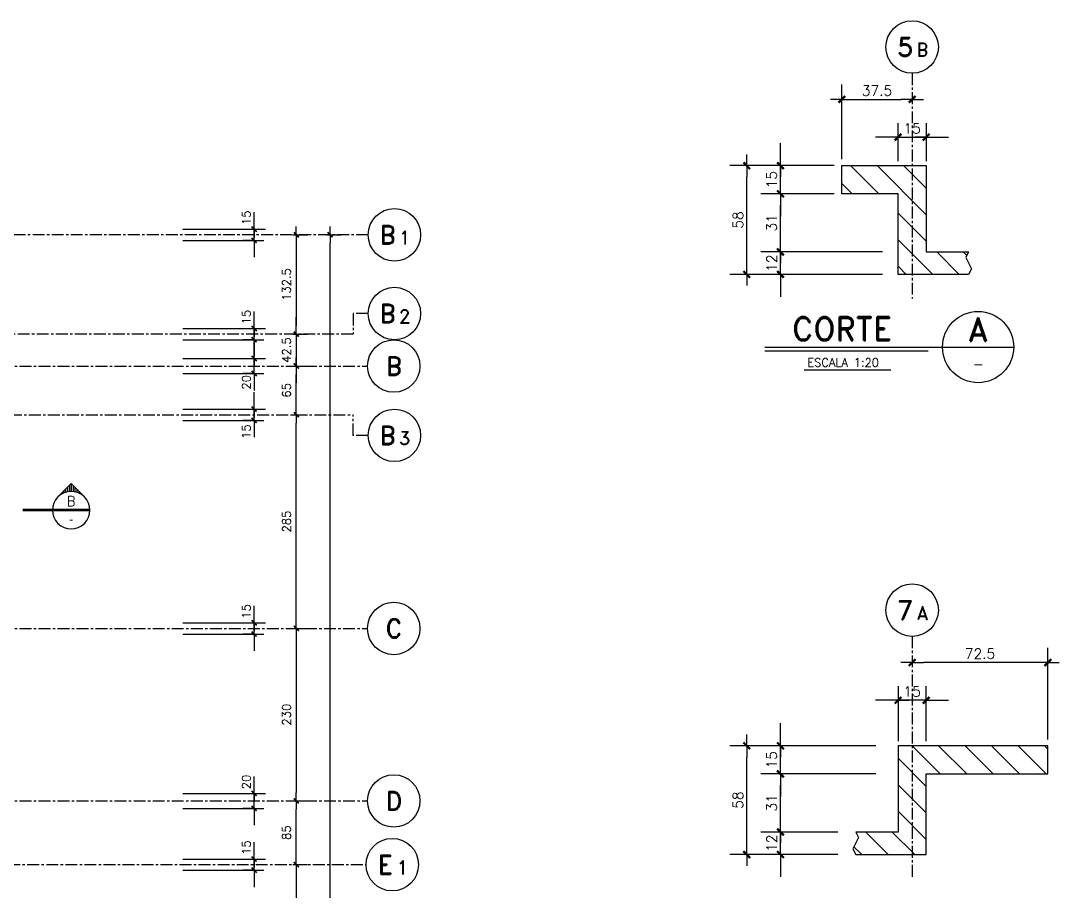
# Model space of a CAD drawing. Header units: millimetres. Extents: x -656237 to -652202, y 83238 to 86298.
# Drawn here: x -653600 to -652214, y 84958 to 86119 of the extents above; entities that cross this region are included whole.
import ezdxf
from ezdxf.enums import TextEntityAlignment as Align

# ---------------------------------------------------------------- set-up
doc = ezdxf.new("R2010")
doc.units = ezdxf.units.MM
doc.header["$LTSCALE"] = 0.5
doc.linetypes.add('CENTER', pattern=[50.8, 31.75, -6.35, 6.35, -6.35])
doc.linetypes.add('HIDDEN', pattern=[0.375, 0.25, -0.125])
for name, color, linetype in [('A-LINEA 015', 6, 'Continuous'), ('CONTORNOS', 3, 'Continuous'), ('CORTES', 5, 'Continuous'), ('COTAS', 5, 'Continuous'), ('Cotas2', 1, 'Continuous'), ('EJES', 1, 'CENTER'), ('HATCH2', 1, 'HIDDEN')]:
    doc.layers.add(name, color=color, linetype=linetype)
doc.styles.add('ROMAND', font='romand')
doc.styles.add('ROMANS', font='romans')
doc.styles.add('SIETE50', font='ROMAND.SHX', dxfattribs={"height": 31.5})
doc.styles.get("Standard").update_dxf_attribs({"font": 'techl___.ttf'})
doc.dimstyles.new('ING-50', dxfattribs={"dimscale": 5, "dimtxt": 2.25, "dimasz": 2.25, "dimexe": 3, "dimexo": 0, "dimgap": 1.5, "dimtad": 1, "dimdec": 1, "dimzin": 12, "dimdsep": 46, "dimtxsty": 'ROMANS', "dimblk1": 'TICK1', "dimblk2": 'TICK1', "dimsah": 1, "dimcen": 0.09, "dimclrd": 2, "dimclre": 1, "dimclrt": 3, "dimadec": 1, "dimazin": 3, "dimtfac": 1, "dimtdec": 1, "dimtix": 1, "dimtmove": 2, "dimatfit": 3, "dimfxl": 3, "dimtolj": 1, "dimtzin": 12, "dimarcsym": 0})
doc.dimstyles.new('ING20', dxfattribs={"dimscale": 50, "dimtxt": 0.27, "dimasz": 0.3, "dimexe": 0.3, "dimexo": 1, "dimgap": 0.1, "dimtad": 1, "dimlfac": 0.4, "dimzin": 12, "dimdsep": 46, "dimtxsty": 'ROMANS', "dimblk1": 'TICK1', "dimblk2": 'TICK1', "dimsah": 1, "dimcen": 0.09, "dimse1": 1, "dimse2": 1, "dimclrd": 2, "dimclre": 1, "dimclrt": 3, "dimadec": 0, "dimazin": 0, "dimtfac": 1, "dimtix": 1, "dimtmove": 2, "dimatfit": 3, "dimldrblk": 'TICK1', "dimfxl": 1, "dimtolj": 1, "dimtzin": 12, "dimarcsym": 0})

# ---------------------------------------------------------------- blocks, each defined once
blk = doc.blocks.new('EJE-1')
at = {"color": 3, "linetype": 'Continuous'}
blk.add_circle((0, 0), 35, dxfattribs=at)
at = {"color": 5, "linetype": 'Continuous', "style": 'ROMAND'}
blk.add_attdef('0', text='', height=25, dxfattribs=at).set_placement((0.2, 0), align=Align.MIDDLE)
blk = doc.blocks.new('TICK1')
at = {"color": 2}
for points in [[(0, 0), (-1, 0)], [(0, 0), (1, 0)]]:
    blk.add_lwpolyline(points, dxfattribs=at)
at = {"color": 2, "const_width": 0.2}
blk.add_lwpolyline([(-0.3, -0.3), (0.3, 0.3)], dxfattribs=at)
blk = doc.blocks.new('*D11')
at = {"layer": 'COTAS', "color": 2, "lineweight": -2}
for p, q in [((-653288.7, 85099.5), (-653288.7, 85110.8)), ((-653288.7, 85068.3), (-653288.7, 85088.3)), ((-653288.7, 85057), (-653288.7, 85045.8))]:
    blk.add_line(p, q, dxfattribs=at)
at = {"layer": 'COTAS', "color": 1, "lineweight": -2}
for p, q in [((-653288.7, 85088.3), (-653273.7, 85088.3)), ((-653288.7, 85068.3), (-653303.7, 85068.3))]:
    blk.add_line(p, q, dxfattribs=at)
at = {"layer": 'Defpoints', "color": 0}
for p in [(-653288.7, 85088.3), (-653288.7, 85088.3), (-653288.7, 85068.3)]:
    blk.add_point(p, dxfattribs=at)
at = {"layer": 'COTAS', "color": 2, "lineweight": -2, "xscale": 11.25, "yscale": 11.25, "zscale": 11.25}
for p, rotation in [((-653288.7, 85088.3), 270), ((-653288.7, 85068.3), 90)]:
    blk.add_blockref('TICK1', p, dxfattribs=dict(at, rotation=rotation))
at = {"layer": 'COTAS', "color": 3, "insert": (-653299.2, 85103.5), "char_height": 11.25, "attachment_point": 5, "rotation": 90, "style": 'ROMANS'}
blk.add_mtext('\\A1;20', dxfattribs=at)
blk = doc.blocks.new('*D18')
at = {"layer": 'COTAS', "color": 1, "lineweight": -2}
for p, q in [((-653236.9, 85658.3), (-653217.4, 85658.3)), ((-653236.9, 85593.3), (-653217.4, 85593.3))]:
    blk.add_line(p, q, dxfattribs=at)
at = {"layer": 'COTAS', "color": 2, "lineweight": -2}
blk.add_line((-653232.4, 85604.5), (-653232.4, 85647), dxfattribs=at)
at = {"layer": 'Defpoints', "color": 0}
for p in [(-653236.9, 85658.3), (-653232.4, 85658.3), (-653236.9, 85593.3)]:
    blk.add_point(p, dxfattribs=at)
at = {"layer": 'COTAS', "color": 2, "lineweight": -2, "xscale": 11.25, "yscale": 11.25, "zscale": 11.25}
for p, rotation in [((-653232.4, 85658.3), 90), ((-653232.4, 85593.3), 270)]:
    blk.add_blockref('TICK1', p, dxfattribs=dict(at, rotation=rotation))
at = {"layer": 'COTAS', "color": 3, "insert": (-653245.5, 85625.8), "char_height": 11.25, "attachment_point": 5, "rotation": 90, "style": 'ROMANS'}
blk.add_mtext('\\A1;65', dxfattribs=at)
blk = doc.blocks.new('*D19')
at = {"layer": 'COTAS', "color": 1, "lineweight": -2}
for p, q in [((-653236.9, 85308.3), (-653217.4, 85308.3)), ((-653236.9, 85078.3), (-653217.4, 85078.3))]:
    blk.add_line(p, q, dxfattribs=at)
at = {"layer": 'COTAS', "color": 2, "lineweight": -2}
blk.add_line((-653232.4, 85297), (-653232.4, 85089.5), dxfattribs=at)
at = {"layer": 'Defpoints', "color": 0}
for p in [(-653236.9, 85308.3), (-653236.9, 85078.3), (-653232.4, 85078.3)]:
    blk.add_point(p, dxfattribs=at)
at = {"layer": 'COTAS', "color": 2, "lineweight": -2, "xscale": 11.25, "yscale": 11.25, "zscale": 11.25}
for p, rotation in [((-653232.4, 85308.3), 90), ((-653232.4, 85078.3), 270)]:
    blk.add_blockref('TICK1', p, dxfattribs=dict(at, rotation=rotation))
at = {"layer": 'COTAS', "color": 3, "insert": (-653245.5, 85193.3), "char_height": 11.25, "attachment_point": 5, "rotation": 90, "style": 'ROMANS'}
blk.add_mtext('\\A1;230', dxfattribs=at)
blk = doc.blocks.new('*D20')
at = {"layer": 'COTAS', "color": 1, "lineweight": -2}
for p, q in [((-653236.9, 85078.3), (-653217.4, 85078.3)), ((-653236.9, 84993.3), (-653217.4, 84993.3))]:
    blk.add_line(p, q, dxfattribs=at)
at = {"layer": 'COTAS', "color": 2, "lineweight": -2}
blk.add_line((-653232.4, 85004.5), (-653232.4, 85067), dxfattribs=at)
at = {"layer": 'Defpoints', "color": 0}
for p in [(-653236.9, 85078.3), (-653232.4, 85078.3), (-653236.9, 84993.3)]:
    blk.add_point(p, dxfattribs=at)
at = {"layer": 'COTAS', "color": 2, "lineweight": -2, "xscale": 11.25, "yscale": 11.25, "zscale": 11.25}
for p, rotation in [((-653232.4, 85078.3), 90), ((-653232.4, 84993.3), 270)]:
    blk.add_blockref('TICK1', p, dxfattribs=dict(at, rotation=rotation))
at = {"layer": 'COTAS', "color": 3, "insert": (-653245.5, 85035.8), "char_height": 11.25, "attachment_point": 5, "rotation": 90, "style": 'ROMANS'}
blk.add_mtext('\\A1;85', dxfattribs=at)
blk = doc.blocks.new('*D24')
at = {"layer": 'COTAS', "color": 1, "lineweight": -2}
for p, q in [((-653191.9, 85833.3), (-653172.4, 85833.3)), ((-653191.9, 83828.3), (-653172.4, 83828.3))]:
    blk.add_line(p, q, dxfattribs=at)
at = {"layer": 'COTAS', "color": 2, "lineweight": -2}
blk.add_line((-653187.4, 83839.5), (-653187.4, 85822), dxfattribs=at)
at = {"layer": 'Defpoints', "color": 0}
for p in [(-653191.9, 85833.3), (-653187.4, 85833.3), (-653191.9, 83828.3)]:
    blk.add_point(p, dxfattribs=at)
at = {"layer": 'COTAS', "color": 2, "lineweight": -2, "xscale": 11.25, "yscale": 11.25, "zscale": 11.25}
for p, rotation in [((-653187.4, 85833.3), 90), ((-653187.4, 83828.3), 270)]:
    blk.add_blockref('TICK1', p, dxfattribs=dict(at, rotation=rotation))
at = {"layer": 'COTAS', "color": 3, "insert": (-653200.5, 84830.8), "char_height": 11.25, "attachment_point": 5, "rotation": 90, "style": 'ROMANS'}
blk.add_mtext('\\A1;2005', dxfattribs=at)
blk = doc.blocks.new('eje-3')
at = {"color": 3, "linetype": 'Continuous'}
blk.add_circle((0, 0), 35, dxfattribs=at)
at = {"color": 5, "linetype": 'Continuous', "style": 'ROMAND'}
for height, p in [(25, (-9.2, 0)), (18, (13.7, -3.6))]:
    blk.add_attdef('0', text='', height=height, dxfattribs=at).set_placement(p, align=Align.MIDDLE)
blk = doc.blocks.new('*D87')
at = {"layer": 'COTAS', "color": 2, "lineweight": -2}
for p, q in [((-653288.7, 85012), (-653288.7, 85023.3)), ((-653288.7, 84985.8), (-653288.7, 85000.8)), ((-653288.7, 84974.5), (-653288.7, 84963.3))]:
    blk.add_line(p, q, dxfattribs=at)
at = {"layer": 'COTAS', "color": 1, "lineweight": -2}
for p, q in [((-653288.7, 85000.8), (-653273.7, 85000.8)), ((-653288.7, 84985.8), (-653303.7, 84985.8))]:
    blk.add_line(p, q, dxfattribs=at)
at = {"layer": 'Defpoints', "color": 0}
for p in [(-653288.7, 85000.8), (-653288.7, 85000.8), (-653288.7, 84985.8)]:
    blk.add_point(p, dxfattribs=at)
at = {"layer": 'COTAS', "color": 2, "lineweight": -2, "xscale": 11.25, "yscale": 11.25, "zscale": 11.25}
for p, rotation in [((-653288.7, 85000.8), 270), ((-653288.7, 84985.8), 90)]:
    blk.add_blockref('TICK1', p, dxfattribs=dict(at, rotation=rotation))
at = {"layer": 'COTAS', "color": 3, "insert": (-653299.2, 85016), "char_height": 11.25, "attachment_point": 5, "rotation": 90, "style": 'ROMANS'}
blk.add_mtext('\\A1;15', dxfattribs=at)
blk = doc.blocks.new('*D88')
at = {"layer": 'COTAS', "color": 2, "lineweight": -2}
for p, q in [((-653288.7, 85327), (-653288.7, 85338.3)), ((-653288.7, 85300.8), (-653288.7, 85315.8)), ((-653288.7, 85289.5), (-653288.7, 85278.3))]:
    blk.add_line(p, q, dxfattribs=at)
at = {"layer": 'COTAS', "color": 1, "lineweight": -2}
for p, q in [((-653288.7, 85315.8), (-653273.7, 85315.8)), ((-653288.7, 85300.8), (-653303.7, 85300.8))]:
    blk.add_line(p, q, dxfattribs=at)
at = {"layer": 'Defpoints', "color": 0}
for p in [(-653288.7, 85315.8), (-653288.7, 85315.8), (-653288.7, 85300.8)]:
    blk.add_point(p, dxfattribs=at)
at = {"layer": 'COTAS', "color": 2, "lineweight": -2, "xscale": 11.25, "yscale": 11.25, "zscale": 11.25}
for p, rotation in [((-653288.7, 85315.8), 270), ((-653288.7, 85300.8), 90)]:
    blk.add_blockref('TICK1', p, dxfattribs=dict(at, rotation=rotation))
at = {"layer": 'COTAS', "color": 3, "insert": (-653299.2, 85331), "char_height": 11.25, "attachment_point": 5, "rotation": 90, "style": 'ROMANS'}
blk.add_mtext('\\A1;15', dxfattribs=at)
blk = doc.blocks.new('*D89')
at = {"layer": 'COTAS', "color": 2, "lineweight": -2}
for p, q in [((-653288.7, 85679.5), (-653288.7, 85690.8)), ((-653288.7, 85648.3), (-653288.7, 85668.3)), ((-653288.7, 85637), (-653288.7, 85625.8))]:
    blk.add_line(p, q, dxfattribs=at)
at = {"layer": 'COTAS', "color": 1, "lineweight": -2}
for p, q in [((-653288.7, 85668.3), (-653273.7, 85668.3)), ((-653288.7, 85648.3), (-653303.7, 85648.3))]:
    blk.add_line(p, q, dxfattribs=at)
at = {"layer": 'Defpoints', "color": 0}
for p in [(-653288.7, 85668.3), (-653288.7, 85668.3), (-653288.7, 85648.3)]:
    blk.add_point(p, dxfattribs=at)
at = {"layer": 'COTAS', "color": 2, "lineweight": -2, "xscale": 11.25, "yscale": 11.25, "zscale": 11.25}
for p, rotation in [((-653288.7, 85668.3), 270), ((-653288.7, 85648.3), 90)]:
    blk.add_blockref('TICK1', p, dxfattribs=dict(at, rotation=rotation))
at = {"layer": 'COTAS', "color": 3, "insert": (-653299.2, 85636.6), "char_height": 11.25, "attachment_point": 5, "rotation": 90, "style": 'ROMANS'}
blk.add_mtext('\\A1;20', dxfattribs=at)
blk = doc.blocks.new('*D90')
at = {"layer": 'COTAS', "color": 2, "lineweight": -2}
for p, q in [((-653232.4, 85712), (-653232.4, 85723.3)), ((-653232.4, 85700.8), (-653232.4, 85658.3)), ((-653232.4, 85647), (-653232.4, 85635.8))]:
    blk.add_line(p, q, dxfattribs=at)
at = {"layer": 'COTAS', "color": 1, "lineweight": -2}
for p, q in [((-653236.9, 85700.8), (-653217.4, 85700.8)), ((-653236.9, 85658.3), (-653217.4, 85658.3))]:
    blk.add_line(p, q, dxfattribs=at)
at = {"layer": 'Defpoints', "color": 0}
for p in [(-653236.9, 85700.8), (-653236.9, 85658.3), (-653232.4, 85658.3)]:
    blk.add_point(p, dxfattribs=at)
at = {"layer": 'COTAS', "color": 2, "lineweight": -2, "xscale": 11.25, "yscale": 11.25, "zscale": 11.25}
for p, rotation in [((-653232.4, 85700.8), 270), ((-653232.4, 85658.3), 90)]:
    blk.add_blockref('TICK1', p, dxfattribs=dict(at, rotation=rotation))
at = {"layer": 'COTAS', "color": 3, "insert": (-653245.5, 85679.5), "char_height": 11.25, "attachment_point": 5, "rotation": 90, "style": 'ROMANS'}
blk.add_mtext('\\A1;42.5', dxfattribs=at)
blk = doc.blocks.new('*D91')
at = {"layer": 'COTAS', "color": 2, "lineweight": -2}
for p, q in [((-653288.7, 85852), (-653288.7, 85863.3)), ((-653288.7, 85825.8), (-653288.7, 85840.8)), ((-653288.7, 85814.5), (-653288.7, 85803.3))]:
    blk.add_line(p, q, dxfattribs=at)
at = {"layer": 'COTAS', "color": 1, "lineweight": -2}
for p, q in [((-653288.7, 85840.8), (-653273.7, 85840.8)), ((-653288.7, 85825.8), (-653303.7, 85825.8))]:
    blk.add_line(p, q, dxfattribs=at)
at = {"layer": 'Defpoints', "color": 0}
for p in [(-653288.7, 85840.8), (-653288.7, 85840.8), (-653288.7, 85825.8)]:
    blk.add_point(p, dxfattribs=at)
at = {"layer": 'COTAS', "color": 2, "lineweight": -2, "xscale": 11.25, "yscale": 11.25, "zscale": 11.25}
for p, rotation in [((-653288.7, 85840.8), 270), ((-653288.7, 85825.8), 90)]:
    blk.add_blockref('TICK1', p, dxfattribs=dict(at, rotation=rotation))
at = {"layer": 'COTAS', "color": 3, "insert": (-653299.2, 85856), "char_height": 11.25, "attachment_point": 5, "rotation": 90, "style": 'ROMANS'}
blk.add_mtext('\\A1;15', dxfattribs=at)
blk = doc.blocks.new('*D116')
at = {"layer": 'COTAS', "color": 1, "lineweight": -2}
for p, q in [((-653236.9, 84993.3), (-653217.4, 84993.3)), ((-653236.9, 84808.3), (-653217.4, 84808.3))]:
    blk.add_line(p, q, dxfattribs=at)
at = {"layer": 'COTAS', "color": 2, "lineweight": -2}
blk.add_line((-653232.4, 84982), (-653232.4, 84819.5), dxfattribs=at)
at = {"layer": 'Defpoints', "color": 0}
for p in [(-653236.9, 84993.3), (-653236.9, 84808.3), (-653232.4, 84808.3)]:
    blk.add_point(p, dxfattribs=at)
at = {"layer": 'COTAS', "color": 2, "lineweight": -2, "xscale": 11.25, "yscale": 11.25, "zscale": 11.25}
for p, rotation in [((-653232.4, 84993.3), 90), ((-653232.4, 84808.3), 270)]:
    blk.add_blockref('TICK1', p, dxfattribs=dict(at, rotation=rotation))
at = {"layer": 'COTAS', "color": 3, "insert": (-653245.5, 84900.8), "char_height": 11.25, "attachment_point": 5, "rotation": 90, "style": 'ROMANS'}
blk.add_mtext('\\A1;185', dxfattribs=at)
blk = doc.blocks.new('*D132')
at = {"layer": 'COTAS', "color": 1, "lineweight": -2}
for p, q in [((-653236.9, 85833.3), (-653217.4, 85833.3)), ((-653236.9, 85700.8), (-653217.4, 85700.8))]:
    blk.add_line(p, q, dxfattribs=at)
at = {"layer": 'COTAS', "color": 2, "lineweight": -2}
blk.add_line((-653232.4, 85822), (-653232.4, 85712), dxfattribs=at)
at = {"layer": 'Defpoints', "color": 0}
for p in [(-653236.9, 85833.3), (-653236.9, 85700.8), (-653232.4, 85700.8)]:
    blk.add_point(p, dxfattribs=at)
at = {"layer": 'COTAS', "color": 2, "lineweight": -2, "xscale": 11.25, "yscale": 11.25, "zscale": 11.25}
for p, rotation in [((-653232.4, 85833.3), 90), ((-653232.4, 85700.8), 270)]:
    blk.add_blockref('TICK1', p, dxfattribs=dict(at, rotation=rotation))
at = {"layer": 'COTAS', "color": 3, "insert": (-653245.5, 85767), "char_height": 11.25, "attachment_point": 5, "rotation": 90, "style": 'ROMANS'}
blk.add_mtext('\\A1;132.5', dxfattribs=at)
blk = doc.blocks.new('*D133')
at = {"layer": 'COTAS', "color": 1, "lineweight": -2}
for p, q in [((-653236.9, 85593.3), (-653217.4, 85593.3)), ((-653236.9, 85308.3), (-653217.4, 85308.3))]:
    blk.add_line(p, q, dxfattribs=at)
at = {"layer": 'COTAS', "color": 2, "lineweight": -2}
blk.add_line((-653232.4, 85319.5), (-653232.4, 85582), dxfattribs=at)
at = {"layer": 'Defpoints', "color": 0}
for p in [(-653236.9, 85593.3), (-653232.4, 85593.3), (-653236.9, 85308.3)]:
    blk.add_point(p, dxfattribs=at)
at = {"layer": 'COTAS', "color": 2, "lineweight": -2, "xscale": 11.25, "yscale": 11.25, "zscale": 11.25}
for p, rotation in [((-653232.4, 85593.3), 90), ((-653232.4, 85308.3), 270)]:
    blk.add_blockref('TICK1', p, dxfattribs=dict(at, rotation=rotation))
at = {"layer": 'COTAS', "color": 3, "insert": (-653245.5, 85450.8), "char_height": 11.25, "attachment_point": 5, "rotation": 90, "style": 'ROMANS'}
blk.add_mtext('\\A1;285', dxfattribs=at)
blk = doc.blocks.new('*D134')
at = {"layer": 'COTAS', "color": 2, "lineweight": -2}
for p, q in [((-653288.7, 85719.5), (-653288.7, 85730.8)), ((-653288.7, 85693.3), (-653288.7, 85708.3)), ((-653288.7, 85682), (-653288.7, 85670.8))]:
    blk.add_line(p, q, dxfattribs=at)
at = {"layer": 'COTAS', "color": 1, "lineweight": -2}
for p, q in [((-653288.7, 85708.3), (-653273.7, 85708.3)), ((-653288.7, 85693.3), (-653303.7, 85693.3))]:
    blk.add_line(p, q, dxfattribs=at)
at = {"layer": 'Defpoints', "color": 0}
for p in [(-653288.7, 85708.3), (-653288.7, 85708.3), (-653288.7, 85693.3)]:
    blk.add_point(p, dxfattribs=at)
at = {"layer": 'COTAS', "color": 2, "lineweight": -2, "xscale": 11.25, "yscale": 11.25, "zscale": 11.25}
for p, rotation in [((-653288.7, 85708.3), 270), ((-653288.7, 85693.3), 90)]:
    blk.add_blockref('TICK1', p, dxfattribs=dict(at, rotation=rotation))
at = {"layer": 'COTAS', "color": 3, "insert": (-653299.2, 85723.5), "char_height": 11.25, "attachment_point": 5, "rotation": 90, "style": 'ROMANS'}
blk.add_mtext('\\A1;15', dxfattribs=at)
blk = doc.blocks.new('*D135')
at = {"layer": 'COTAS', "color": 2, "lineweight": -2}
for p, q in [((-653288.7, 85612), (-653288.7, 85623.3)), ((-653288.7, 85585.8), (-653288.7, 85600.8)), ((-653288.7, 85574.5), (-653288.7, 85563.3))]:
    blk.add_line(p, q, dxfattribs=at)
at = {"layer": 'COTAS', "color": 1, "lineweight": -2}
for p, q in [((-653288.7, 85600.8), (-653273.7, 85600.8)), ((-653288.7, 85585.8), (-653303.7, 85585.8))]:
    blk.add_line(p, q, dxfattribs=at)
at = {"layer": 'Defpoints', "color": 0}
for p in [(-653288.7, 85600.8), (-653288.7, 85600.8), (-653288.7, 85585.8)]:
    blk.add_point(p, dxfattribs=at)
at = {"layer": 'COTAS', "color": 2, "lineweight": -2, "xscale": 11.25, "yscale": 11.25, "zscale": 11.25}
for p, rotation in [((-653288.7, 85600.8), 270), ((-653288.7, 85585.8), 90)]:
    blk.add_blockref('TICK1', p, dxfattribs=dict(at, rotation=rotation))
at = {"layer": 'COTAS', "color": 3, "insert": (-653299.2, 85570.7), "char_height": 11.25, "attachment_point": 5, "rotation": 90, "style": 'ROMANS'}
blk.add_mtext('\\A1;15', dxfattribs=at)
blk = doc.blocks.new('*D146')
at = {"layer": 'COTAS', "color": 2, "lineweight": -2}
for p, q in [((-652586.4, 85825.5), (-652586.4, 85840.5)), ((-652586.4, 85780.5), (-652586.4, 85810.5)), ((-652586.4, 85765.5), (-652586.4, 85750.5))]:
    blk.add_line(p, q, dxfattribs=at)
at = {"layer": 'Defpoints', "color": 0}
for p in [(-652586.4, 85810.5), (-652586.4, 85810.5), (-652586.4, 85780.5)]:
    blk.add_point(p, dxfattribs=at)
at = {"layer": 'COTAS', "color": 2, "lineweight": -2, "xscale": 15, "yscale": 15, "zscale": 15}
for p, rotation in [((-652586.4, 85810.5), 270), ((-652586.4, 85780.5), 90)]:
    blk.add_blockref('TICK1', p, dxfattribs=dict(at, rotation=rotation))
at = {"layer": 'COTAS', "color": 3, "insert": (-652598.1, 85795.5), "char_height": 13.5, "attachment_point": 5, "rotation": 90, "style": 'ROMANS'}
blk.add_mtext('\\A1;12', dxfattribs=at)
blk = doc.blocks.new('*D147')
at = {"layer": 'COTAS', "color": 2, "lineweight": -2}
blk.add_line((-652586.4, 85825.5), (-652586.4, 85873), dxfattribs=at)
at = {"layer": 'Defpoints', "color": 0}
for p in [(-652586.4, 85888), (-652586.4, 85888), (-652586.4, 85810.5)]:
    blk.add_point(p, dxfattribs=at)
at = {"layer": 'COTAS', "color": 2, "lineweight": -2, "xscale": 15, "yscale": 15, "zscale": 15}
for p, rotation in [((-652586.4, 85888), 90), ((-652586.4, 85810.5), 270)]:
    blk.add_blockref('TICK1', p, dxfattribs=dict(at, rotation=rotation))
at = {"layer": 'COTAS', "color": 3, "insert": (-652598.1, 85849.3), "char_height": 13.5, "attachment_point": 5, "rotation": 90, "style": 'ROMANS'}
blk.add_mtext('\\A1;31', dxfattribs=at)
blk = doc.blocks.new('*D148')
at = {"layer": 'COTAS', "color": 2, "lineweight": -2}
for p, q in [((-652586.4, 85940.5), (-652586.4, 85955.5)), ((-652586.4, 85888), (-652586.4, 85925.5)), ((-652586.4, 85873), (-652586.4, 85858))]:
    blk.add_line(p, q, dxfattribs=at)
at = {"layer": 'Defpoints', "color": 0}
for p in [(-652586.4, 85925.5), (-652586.4, 85925.5), (-652586.4, 85888)]:
    blk.add_point(p, dxfattribs=at)
at = {"layer": 'COTAS', "color": 2, "lineweight": -2, "xscale": 15, "yscale": 15, "zscale": 15}
for p, rotation in [((-652586.4, 85925.5), 270), ((-652586.4, 85888), 90)]:
    blk.add_blockref('TICK1', p, dxfattribs=dict(at, rotation=rotation))
at = {"layer": 'COTAS', "color": 3, "insert": (-652598.1, 85906.8), "char_height": 13.5, "attachment_point": 5, "rotation": 90, "style": 'ROMANS'}
blk.add_mtext('\\A1;15', dxfattribs=at)
blk = doc.blocks.new('*D149')
at = {"layer": 'COTAS', "color": 2, "lineweight": -2}
blk.add_line((-652631.4, 85795.5), (-652631.4, 85910.5), dxfattribs=at)
at = {"layer": 'Defpoints', "color": 0}
for p in [(-652631.4, 85925.5), (-652631.4, 85925.5), (-652631.4, 85780.5)]:
    blk.add_point(p, dxfattribs=at)
at = {"layer": 'COTAS', "color": 2, "lineweight": -2, "xscale": 15, "yscale": 15, "zscale": 15}
for p, rotation in [((-652631.4, 85925.5), 90), ((-652631.4, 85780.5), 270)]:
    blk.add_blockref('TICK1', p, dxfattribs=dict(at, rotation=rotation))
at = {"layer": 'COTAS', "color": 3, "insert": (-652643.1, 85853), "char_height": 13.5, "attachment_point": 5, "rotation": 90, "style": 'ROMANS'}
blk.add_mtext('\\A1;58', dxfattribs=at)
blk = doc.blocks.new('*D150')
at = {"layer": 'COTAS', "color": 2, "lineweight": -2}
blk.add_line((-652489.5, 86013.9), (-652425.7, 86013.9), dxfattribs=at)
at = {"layer": 'Defpoints', "color": 0}
for p in [(-652504.5, 86013.9), (-652410.7, 86013.9), (-652410.7, 86013.9)]:
    blk.add_point(p, dxfattribs=at)
at = {"layer": 'COTAS', "color": 2, "lineweight": -2, "xscale": 15, "yscale": 15, "zscale": 15, "rotation": 180}
blk.add_blockref('TICK1', (-652504.5, 86013.9), dxfattribs=at)
at = {"layer": 'COTAS', "color": 2, "lineweight": -2, "xscale": 15, "yscale": 15, "zscale": 15}
blk.add_blockref('TICK1', (-652410.7, 86013.9), dxfattribs=at)
at = {"layer": 'COTAS', "color": 3, "insert": (-652457.6, 86025.6), "char_height": 13.5, "attachment_point": 5, "style": 'ROMANS'}
blk.add_mtext('\\A1;37.5', dxfattribs=at)
blk = doc.blocks.new('*D151')
at = {"layer": 'COTAS', "color": 2, "lineweight": -2}
for p, q in [((-652444.5, 85963.5), (-652459.5, 85963.5)), ((-652429.5, 85963.5), (-652392, 85963.5)), ((-652377, 85963.5), (-652362, 85963.5))]:
    blk.add_line(p, q, dxfattribs=at)
at = {"layer": 'Defpoints', "color": 0}
for p in [(-652429.5, 85963.5), (-652392, 85963.5), (-652392, 85963.5)]:
    blk.add_point(p, dxfattribs=at)
at = {"layer": 'COTAS', "color": 2, "lineweight": -2, "xscale": 15, "yscale": 15, "zscale": 15}
blk.add_blockref('TICK1', (-652429.5, 85963.5), dxfattribs=at)
at = {"layer": 'COTAS', "color": 2, "lineweight": -2, "xscale": 15, "yscale": 15, "zscale": 15, "rotation": 180}
blk.add_blockref('TICK1', (-652392, 85963.5), dxfattribs=at)
at = {"layer": 'COTAS', "color": 3, "insert": (-652410.7, 85975.2), "char_height": 13.5, "attachment_point": 5, "style": 'ROMANS'}
blk.add_mtext('\\A1;15', dxfattribs=at)
blk = doc.blocks.new('t-corte')
at = {"color": 6}
for p, q in [((-169.7, -4.9), (162.3, -4.9)), ((-169.7, -9.9), (48.3, -9.9))]:
    blk.add_line(p, q, dxfattribs=at)
at = {"color": 3}
blk.add_line((-117.3, -35.3), (-1.8, -35.3), dxfattribs=at)
blk.add_circle((114.8, -4.9), 47.5, dxfattribs=at)
at = {"color": 6, "style": 'SIETE50'}
blk.add_text('CORTE', height=31.5, dxfattribs=at).set_placement((-133.4, 3.7))
blk.add_attdef('A', text='', height=31.5, dxfattribs=at).set_placement((114.9, 18.7), align=Align.MIDDLE_CENTER)
at = {"color": 3, "style": 'ROMANS'}
blk.add_attdef('ESCALA', (-113, -31.1), '', height=11.2, dxfattribs=at)
blk.add_attdef('-', text='', height=13, dxfattribs=at).set_placement((115, -27.7), align=Align.MIDDLE)
blk = doc.blocks.new('*D206')
at = {"layer": 'COTAS', "color": 2, "lineweight": -2}
for p, q in [((-652586.4, 85051.8), (-652586.4, 85066.8)), ((-652586.4, 85006.8), (-652586.4, 85036.8)), ((-652586.4, 84991.8), (-652586.4, 84976.8))]:
    blk.add_line(p, q, dxfattribs=at)
at = {"layer": 'Defpoints', "color": 0}
for p in [(-652586.4, 85036.8), (-652586.4, 85036.8), (-652586.4, 85006.8)]:
    blk.add_point(p, dxfattribs=at)
at = {"layer": 'COTAS', "color": 2, "lineweight": -2, "xscale": 15, "yscale": 15, "zscale": 15}
for p, rotation in [((-652586.4, 85036.8), 270), ((-652586.4, 85006.8), 90)]:
    blk.add_blockref('TICK1', p, dxfattribs=dict(at, rotation=rotation))
at = {"layer": 'COTAS', "color": 3, "insert": (-652598.1, 85021.8), "char_height": 13.5, "attachment_point": 5, "rotation": 90, "style": 'ROMANS'}
blk.add_mtext('\\A1;12', dxfattribs=at)
blk = doc.blocks.new('*D207')
at = {"layer": 'COTAS', "color": 2, "lineweight": -2}
blk.add_line((-652586.4, 85051.8), (-652586.4, 85099.3), dxfattribs=at)
at = {"layer": 'Defpoints', "color": 0}
for p in [(-652586.4, 85114.3), (-652586.4, 85114.3), (-652586.4, 85036.8)]:
    blk.add_point(p, dxfattribs=at)
at = {"layer": 'COTAS', "color": 2, "lineweight": -2, "xscale": 15, "yscale": 15, "zscale": 15}
for p, rotation in [((-652586.4, 85114.3), 90), ((-652586.4, 85036.8), 270)]:
    blk.add_blockref('TICK1', p, dxfattribs=dict(at, rotation=rotation))
at = {"layer": 'COTAS', "color": 3, "insert": (-652598.1, 85075.6), "char_height": 13.5, "attachment_point": 5, "rotation": 90, "style": 'ROMANS'}
blk.add_mtext('\\A1;31', dxfattribs=at)
blk = doc.blocks.new('*D208')
at = {"layer": 'COTAS', "color": 2, "lineweight": -2}
for p, q in [((-652586.4, 85166.8), (-652586.4, 85181.8)), ((-652586.4, 85114.3), (-652586.4, 85151.8)), ((-652586.4, 85099.3), (-652586.4, 85084.3))]:
    blk.add_line(p, q, dxfattribs=at)
at = {"layer": 'Defpoints', "color": 0}
for p in [(-652586.4, 85151.8), (-652586.4, 85151.8), (-652586.4, 85114.3)]:
    blk.add_point(p, dxfattribs=at)
at = {"layer": 'COTAS', "color": 2, "lineweight": -2, "xscale": 15, "yscale": 15, "zscale": 15}
for p, rotation in [((-652586.4, 85151.8), 270), ((-652586.4, 85114.3), 90)]:
    blk.add_blockref('TICK1', p, dxfattribs=dict(at, rotation=rotation))
at = {"layer": 'COTAS', "color": 3, "insert": (-652598.1, 85133.1), "char_height": 13.5, "attachment_point": 5, "rotation": 90, "style": 'ROMANS'}
blk.add_mtext('\\A1;15', dxfattribs=at)
blk = doc.blocks.new('*D209')
at = {"layer": 'COTAS', "color": 2, "lineweight": -2}
blk.add_line((-652631.4, 85021.8), (-652631.4, 85136.8), dxfattribs=at)
at = {"layer": 'Defpoints', "color": 0}
for p in [(-652631.4, 85151.8), (-652631.4, 85151.8), (-652631.4, 85006.8)]:
    blk.add_point(p, dxfattribs=at)
at = {"layer": 'COTAS', "color": 2, "lineweight": -2, "xscale": 15, "yscale": 15, "zscale": 15}
for p, rotation in [((-652631.4, 85151.8), 90), ((-652631.4, 85006.8), 270)]:
    blk.add_blockref('TICK1', p, dxfattribs=dict(at, rotation=rotation))
at = {"layer": 'COTAS', "color": 3, "insert": (-652643.1, 85079.3), "char_height": 13.5, "attachment_point": 5, "rotation": 90, "style": 'ROMANS'}
blk.add_mtext('\\A1;58', dxfattribs=at)
blk = doc.blocks.new('*D210')
at = {"layer": 'COTAS', "color": 2, "lineweight": -2}
blk.add_line((-652244.5, 85262.8), (-652395.7, 85262.8), dxfattribs=at)
at = {"layer": 'Defpoints', "color": 0}
for p in [(-652410.7, 85262.8), (-652410.7, 85262.8), (-652229.5, 85262.8)]:
    blk.add_point(p, dxfattribs=at)
at = {"layer": 'COTAS', "color": 2, "lineweight": -2, "xscale": 15, "yscale": 15, "zscale": 15, "rotation": 180}
blk.add_blockref('TICK1', (-652410.7, 85262.8), dxfattribs=at)
at = {"layer": 'COTAS', "color": 2, "lineweight": -2, "xscale": 15, "yscale": 15, "zscale": 15}
blk.add_blockref('TICK1', (-652229.5, 85262.8), dxfattribs=at)
at = {"layer": 'COTAS', "color": 3, "insert": (-652320.1, 85274.6), "char_height": 13.5, "attachment_point": 5, "style": 'ROMANS'}
blk.add_mtext('\\A1;72.5', dxfattribs=at)
blk = doc.blocks.new('*D211')
at = {"layer": 'COTAS', "color": 2, "lineweight": -2}
for p, q in [((-652444.5, 85212.5), (-652459.5, 85212.5)), ((-652392, 85212.5), (-652429.5, 85212.5)), ((-652377, 85212.5), (-652362, 85212.5))]:
    blk.add_line(p, q, dxfattribs=at)
at = {"layer": 'Defpoints', "color": 0}
for p in [(-652429.5, 85212.5), (-652429.5, 85212.5), (-652392, 85212.5)]:
    blk.add_point(p, dxfattribs=at)
at = {"layer": 'COTAS', "color": 2, "lineweight": -2, "xscale": 15, "yscale": 15, "zscale": 15}
blk.add_blockref('TICK1', (-652429.5, 85212.5), dxfattribs=at)
at = {"layer": 'COTAS', "color": 2, "lineweight": -2, "xscale": 15, "yscale": 15, "zscale": 15, "rotation": 180}
blk.add_blockref('TICK1', (-652392, 85212.5), dxfattribs=at)
at = {"layer": 'COTAS', "color": 3, "insert": (-652410.7, 85224.2), "char_height": 13.5, "attachment_point": 5, "style": 'ROMANS'}
blk.add_mtext('\\A1;15', dxfattribs=at)
blk = doc.blocks.new('*X212')
at = {"color": 0}
for p, q in [((2580, 1328.2), (2580, 1330.4)), ((2582.5, 1329.2), (2582.5, 1332.9)), ((2585, 1329.9), (2585, 1335.4)), ((2587.5, 1330.3), (2587.5, 1337.9)), ((2590, 1330.5), (2590, 1340.4)), ((2592.5, 1330.4), (2592.5, 1338.9)), ((2595, 1330.1), (2595, 1336.4)), ((2597.5, 1329.5), (2597.5, 1333.9)), ((2600, 1328.6), (2600, 1331.4)), ((2575, 1325.1), (2575, 1325.4)), ((2577.5, 1326.9), (2577.5, 1327.9)), ((2602.5, 1327.4), (2602.5, 1328.9)), ((2605, 1325.9), (2605, 1326.4)), ((2607.5, 1323.8), (2607.5, 1323.9))]:
    blk.add_line(p, q, dxfattribs=at)
blk = doc.blocks.new('corte4')
at = {"color": 2, "linetype": 'Continuous'}
for p, q in [((0, 35.4), (-17.7, 17.7)), ((17.7, 17.7), (0, 35.4))]:
    blk.add_line(p, q, dxfattribs=at)
at = {"color": 2, "linetype": 'Continuous', "const_width": 3.5}
blk.add_lwpolyline([(25, 0), (-64.6, 0)], dxfattribs=at)
at = {"color": 1, "linetype": 'Continuous'}
blk.add_arc((0, 0), 25, 135, 45, dxfattribs=at)
at = {"color": 2, "linetype": 'Continuous'}
blk.add_arc((0, 0), 25, 45, 135, dxfattribs=at)
at = {"color": 2, "linetype": 'Continuous', "xscale": -1}
blk.add_blockref('*X212', (2590.5, -1305.5), dxfattribs=at)
at = {"color": 3, "linetype": 'Continuous', "style": 'ROMAND'}
blk.add_attdef('A', text='', height=13, dxfattribs=at).set_placement((0, 12), align=Align.MIDDLE)
at = {"color": 3, "linetype": 'Continuous'}
blk.add_attdef('-', text='', height=13, dxfattribs=at).set_placement((0, -12), align=Align.MIDDLE)

msp = doc.modelspace()

# ---------------------------------------------------------------- hatches: boundary and pattern name
at = {"layer": 'HATCH2', "ltscale": 0.5}
h = msp.add_hatch(dxfattribs=at)
h.set_pattern_fill('_USER', color=256, scale=25, angle=135, style=0, pattern_type=0)
h.set_pattern_definition([(135, (3345.33, 3232.691), (-17.6776695, -17.6776695), [])])
h.paths.add_polyline_path([(-652410.704, 85925.525), (-652504.454, 85925.525), (-652504.454, 85888.025), (-652429.454, 85888.025), (-652429.454, 85810.525), (-652429.454, 85780.525), (-652410.704, 85780.525)])
h.paths.add_polyline_path([(-652391.954, 85925.525), (-652410.704, 85925.525), (-652410.704, 85780.525), (-652335.4, 85780.525), (-652331.65, 85788.025), (-652339.15, 85803.025), (-652335.4, 85810.525), (-652391.954, 85810.525)])
h = msp.add_hatch(dxfattribs=at)
h.set_pattern_fill('_USER', color=256, scale=25, angle=135, style=0, pattern_type=0)
h.set_pattern_definition([(135, (0, 512.348), (-17.6776695, -17.6776695), [])])
h.paths.add_polyline_path([(-652410.704, 85151.807), (-652429.454, 85151.807), (-652429.454, 85036.807), (-652486.009, 85036.807), (-652482.259, 85029.307), (-652489.759, 85014.307), (-652486.009, 85006.807), (-652410.704, 85006.807)])
h.paths.add_polyline_path([(-652229.454, 85151.807), (-652410.704, 85151.807), (-652410.704, 85006.807), (-652391.954, 85006.807), (-652391.954, 85036.807), (-652391.954, 85114.307), (-652229.454, 85114.307)])

# ---------------------------------------------------------------- linework, layer by layer
at = {"layer": 'CORTES', "color": 7, "ltscale": 0.5}
for points in [[(-652335.4, 85780.525), (-652429.454, 85780.525), (-652429.454, 85810.525), (-652429.454, 85810.525), (-652429.454, 85888.025), (-652504.454, 85888.025), (-652504.454, 85925.525), (-652391.954, 85925.525), (-652391.954, 85810.525), (-652335.4, 85810.525), (-652339.15, 85803.025), (-652331.65, 85788.025)], [(-652486.009, 85006.807), (-652391.954, 85006.807), (-652391.954, 85036.807), (-652391.954, 85036.807), (-652391.954, 85114.307), (-652229.454, 85114.307), (-652229.454, 85151.807), (-652429.454, 85151.807), (-652429.454, 85036.807), (-652486.009, 85036.807), (-652482.259, 85029.307), (-652489.759, 85014.307)]]:
    msp.add_lwpolyline(points, close=True, dxfattribs=at)
at = {"layer": 'Cotas2'}
for p, q in [((-652504.454, 85934.099), (-652504.454, 86033.63)), ((-652514.971, 85925.525), (-652654.164, 85925.525)), ((-652514.971, 85888.025), (-652612.66, 85888.025)), ((-653383.715, 85840.753), (-653275.719, 85840.753)), ((-653383.715, 85825.753), (-653275.719, 85825.753)), ((-652450.171, 85810.525), (-652612.66, 85810.525)), ((-652450.171, 85780.525), (-652654.164, 85780.525)), ((-653383.715, 85708.253), (-653275.719, 85708.253)), ((-653383.715, 85693.253), (-653275.719, 85693.253)), ((-653383.715, 85668.253), (-653275.719, 85668.253)), ((-653383.715, 85648.253), (-653275.719, 85648.253)), ((-653383.715, 85600.753), (-653275.719, 85600.753)), ((-653383.715, 85585.753), (-653275.719, 85585.753)), ((-653383.715, 85315.753), (-653275.719, 85315.753)), ((-653383.715, 85300.753), (-653275.719, 85300.753)), ((-652229.454, 85160.381), (-652229.454, 85282.623)), ((-652459.006, 85151.807), (-652654.164, 85151.807)), ((-652459.006, 85114.307), (-652612.66, 85114.307)), ((-653383.715, 85088.253), (-653275.719, 85088.253)), ((-653383.715, 85068.253), (-653275.719, 85068.253)), ((-652509.889, 85036.807), (-652612.66, 85036.807)), ((-653383.715, 85000.753), (-653275.719, 85000.753)), ((-652509.889, 85006.807), (-652654.164, 85006.807)), ((-653383.715, 84985.753), (-653275.719, 84985.753))]:
    msp.add_line(p, q, dxfattribs=at)
for points in [[(-652429.454, 85931.728), (-652429.454, 85982.209)], [(-652391.954, 85982.209), (-652391.954, 85931.728)], [(-652429.454, 85231.202), (-652429.454, 85158.01)], [(-652391.954, 85158.01), (-652391.954, 85231.202)]]:
    msp.add_lwpolyline(points, dxfattribs=at)
at = {"layer": 'EJES'}
for p, q in [((-652410.704, 86048.749), (-652410.704, 85748.413)), ((-653136.5, 85833.253), (-654552.441, 85833.253)), ((-653136.504, 85728.253), (-653156.504, 85728.253)), ((-653156.504, 85728.253), (-653156.504, 85700.753)), ((-653156.504, 85700.753), (-654495.616, 85700.753)), ((-656167.215, 85658.253), (-653137.403, 85658.253)), ((-653716.33, 85593.253), (-653156.504, 85593.253)), ((-653156.504, 85565.753), (-653156.504, 85593.253)), ((-653136.504, 85565.753), (-653156.504, 85565.753)), ((-656167.215, 85308.253), (-653137.403, 85308.253)), ((-652410.704, 85297.742), (-652410.704, 84974.695)), ((-656167.215, 85078.253), (-653137.403, 85078.253)), ((-654632.744, 84993.253), (-653139.404, 84993.253))]:
    msp.add_line(p, q, dxfattribs=at)

# ---------------------------------------------------------------- block references
at = {"layer": 'A-LINEA 015', "ltscale": 0.5}
ref = msp.add_blockref('eje-3', (-652410.704, 86083.749), dxfattribs=at)
ref.add_attrib('0', '5', dxfattribs={"layer": '0', "color": 5, "linetype": 'Continuous', "height": 25, "style": 'ROMAND'}).set_placement((-652419.895, 86083.749), align=Align.MIDDLE)
ref.add_attrib('0', 'B', dxfattribs={"layer": '0', "color": 5, "linetype": 'Continuous', "height": 18, "style": 'ROMAND'}).set_placement((-652397.018, 86080.166), align=Align.MIDDLE)
ref = msp.add_blockref('eje-3', (-653101.5, 85833.253), dxfattribs=at)
ref.add_attrib('0', 'B', dxfattribs={"layer": '0', "color": 5, "linetype": 'Continuous', "height": 25, "style": 'ROMAND'}).set_placement((-653110.691, 85833.253), align=Align.MIDDLE)
ref.add_attrib('0', '1', dxfattribs={"layer": '0', "color": 5, "linetype": 'Continuous', "height": 18, "style": 'ROMAND'}).set_placement((-653087.814, 85829.67), align=Align.MIDDLE)
ref = msp.add_blockref('eje-3', (-653101.504, 85728.253), dxfattribs=at)
ref.add_attrib('0', 'B', dxfattribs={"layer": '0', "color": 5, "linetype": 'Continuous', "height": 25, "style": 'ROMAND'}).set_placement((-653110.695, 85728.253), align=Align.MIDDLE)
ref.add_attrib('0', '2', dxfattribs={"layer": '0', "color": 5, "linetype": 'Continuous', "height": 18, "style": 'ROMAND'}).set_placement((-653087.818, 85724.67), align=Align.MIDDLE)
for p, values in [((-653102.403, 85658.253), {'0': 'B'}), ((-653102.403, 85308.253), {'0': 'C'}), ((-653102.403, 85078.253), {'0': 'D'})]:
    msp.add_blockref('EJE-1', p, dxfattribs=at).add_auto_attribs(values)
ref = msp.add_blockref('eje-3', (-653101.504, 85565.753), dxfattribs=at)
ref.add_attrib('0', 'B', dxfattribs={"layer": '0', "color": 5, "linetype": 'Continuous', "height": 25, "style": 'ROMAND'}).set_placement((-653110.695, 85565.753), align=Align.MIDDLE)
ref.add_attrib('0', '3', dxfattribs={"layer": '0', "color": 5, "linetype": 'Continuous', "height": 18, "style": 'ROMAND'}).set_placement((-653087.818, 85562.17), align=Align.MIDDLE)
ref = msp.add_blockref('eje-3', (-652410.704, 85332.742), dxfattribs=at)
ref.add_attrib('0', '7', dxfattribs={"layer": '0', "color": 5, "linetype": 'Continuous', "height": 25, "style": 'ROMAND'}).set_placement((-652419.895, 85332.742), align=Align.MIDDLE)
ref.add_attrib('0', 'A', dxfattribs={"layer": '0', "color": 5, "linetype": 'Continuous', "height": 18, "style": 'ROMAND'}).set_placement((-652397.018, 85329.159), align=Align.MIDDLE)
ref = msp.add_blockref('eje-3', (-653104.404, 84993.253), dxfattribs=at)
ref.add_attrib('0', 'E', dxfattribs={"layer": '0', "color": 5, "linetype": 'Continuous', "height": 25, "style": 'ROMAND'}).set_placement((-653113.595, 84993.253), align=Align.MIDDLE)
ref.add_attrib('0', '1', dxfattribs={"layer": '0', "color": 5, "linetype": 'Continuous', "height": 18, "style": 'ROMAND'}).set_placement((-653090.718, 84989.67), align=Align.MIDDLE)
at = {"layer": 'CONTORNOS', "ltscale": 0.5}
msp.add_blockref('corte4', (-653532.806, 85466.102), dxfattribs=at).add_auto_attribs({'-': '-', 'A': 'B'})
at = {"layer": 'CORTES', "ltscale": 0.5}
msp.add_blockref('t-corte', (-652437.516, 85688.492), dxfattribs=at).add_auto_attribs({'ESCALA': 'ESCALA 1:20', 'A': 'A', '-': '-'})

# ---------------------------------------------------------------- dimensions: what is measured, and where the dimension line sits
at = {"layer": 'COTAS'}
for base, p1, p2, picture, middle in [((-652410.704, 86013.857), (-652504.454, 86013.857), (-652410.704, 86013.857), '*D150', (-652457.579, 86025.607)), ((-652391.954, 85963.462), (-652429.454, 85963.462), (-652391.954, 85963.462), '*D151', (-652410.704, 85975.212))]:
    dim = msp.add_linear_dim(base=base, p1=p1, p2=p2, dimstyle='ING20', dxfattribs=at)
    dim.commit()
    dim.dimension.update_dxf_attribs({"geometry": picture, "text_midpoint": middle})
for base, p1, p2, angle, dimstyle, picture, middle in [((-652586.392, 85925.525), (-652586.392, 85888.025), (-652586.392, 85925.525), 90, 'ING20', '*D148', (-652598.142, 85906.775)), ((-652631.392, 85925.525), (-652631.392, 85780.525), (-652631.392, 85925.525), 90, 'ING20', '*D149', (-652643.142, 85853.025)), ((-652586.392, 85888.025), (-652586.392, 85810.525), (-652586.392, 85888.025), 90, 'ING20', '*D147', (-652598.142, 85849.275)), ((-653232.403, 85700.753), (-653236.903, 85833.253), (-653236.903, 85700.753), 270, 'ING-50', '*D132', (-653245.528, 85767.003)), ((-653187.403, 85833.253), (-653191.903, 83828.253), (-653191.903, 85833.253), 90, 'ING-50', '*D24', (-653200.528, 84830.753)), ((-652586.392, 85810.525), (-652586.392, 85780.525), (-652586.392, 85810.525), 90, 'ING20', '*D146', (-652598.142, 85795.525)), ((-653232.403, 85658.253), (-653236.903, 85700.753), (-653236.903, 85658.253), 270, 'ING-50', '*D90', (-653245.528, 85679.503)), ((-653232.403, 85658.253), (-653236.903, 85593.253), (-653236.903, 85658.253), 90, 'ING-50', '*D18', (-653245.528, 85625.753)), ((-653232.403, 85593.253), (-653236.903, 85308.253), (-653236.903, 85593.253), 90, 'ING-50', '*D133', (-653245.528, 85450.753)), ((-653232.403, 85078.253), (-653236.903, 85308.253), (-653236.903, 85078.253), 270, 'ING-50', '*D19', (-653245.528, 85193.253)), ((-652410.704, 85262.849), (-652229.454, 85262.849), (-652410.704, 85262.849), 180, 'ING20', '*D210', (-652320.079, 85274.599)), ((-652429.454, 85212.455), (-652391.954, 85212.455), (-652429.454, 85212.455), 180, 'ING20', '*D211', (-652410.704, 85224.205)), ((-652586.392, 85151.807), (-652586.392, 85114.307), (-652586.392, 85151.807), 90, 'ING20', '*D208', (-652598.142, 85133.057)), ((-652631.392, 85151.807), (-652631.392, 85006.807), (-652631.392, 85151.807), 90, 'ING20', '*D209', (-652643.142, 85079.307)), ((-652586.392, 85114.307), (-652586.392, 85036.807), (-652586.392, 85114.307), 90, 'ING20', '*D207', (-652598.142, 85075.557)), ((-653232.403, 85078.253), (-653236.903, 84993.253), (-653236.903, 85078.253), 90, 'ING-50', '*D20', (-653245.528, 85035.753)), ((-652586.392, 85036.807), (-652586.392, 85006.807), (-652586.392, 85036.807), 90, 'ING20', '*D206', (-652598.142, 85021.807)), ((-653232.403, 84808.253), (-653236.903, 84993.253), (-653236.903, 84808.253), 270, 'ING-50', '*D116', (-653245.528, 84900.753))]:
    dim = msp.add_linear_dim(base=base, p1=p1, p2=p2, angle=angle, dimstyle=dimstyle, dxfattribs=at)
    dim.commit()
    dim.dimension.update_dxf_attribs({"geometry": picture, "text_midpoint": middle})
for base, p1, p2, picture, middle in [((-653288.715, 85840.753), (-653288.715, 85825.753), (-653288.715, 85840.753), '*D91', (-653299.161, 85855.958)), ((-653288.715, 85708.253), (-653288.715, 85693.253), (-653288.715, 85708.253), '*D134', (-653299.161, 85723.458)), ((-653288.715, 85668.253), (-653288.715, 85648.253), (-653288.715, 85668.253), '*D89', (-653299.161, 85636.642)), ((-653288.715, 85600.753), (-653288.715, 85585.753), (-653288.715, 85600.753), '*D135', (-653299.161, 85570.666)), ((-653288.715, 85315.753), (-653288.715, 85300.753), (-653288.715, 85315.753), '*D88', (-653299.161, 85330.958)), ((-653288.715, 85088.253), (-653288.715, 85068.253), (-653288.715, 85088.253), '*D11', (-653299.161, 85103.458)), ((-653288.715, 85000.753), (-653288.715, 84985.753), (-653288.715, 85000.753), '*D87', (-653299.161, 85015.958))]:
    dim = msp.add_linear_dim(base=base, p1=p1, p2=p2, angle=90, dimstyle='ING-50', dxfattribs=at)
    dim.commit()
    dim.dimension.update_dxf_attribs({"geometry": picture, "text_midpoint": middle, "dimtype": 160})

doc.saveas('drawing.dxf')
